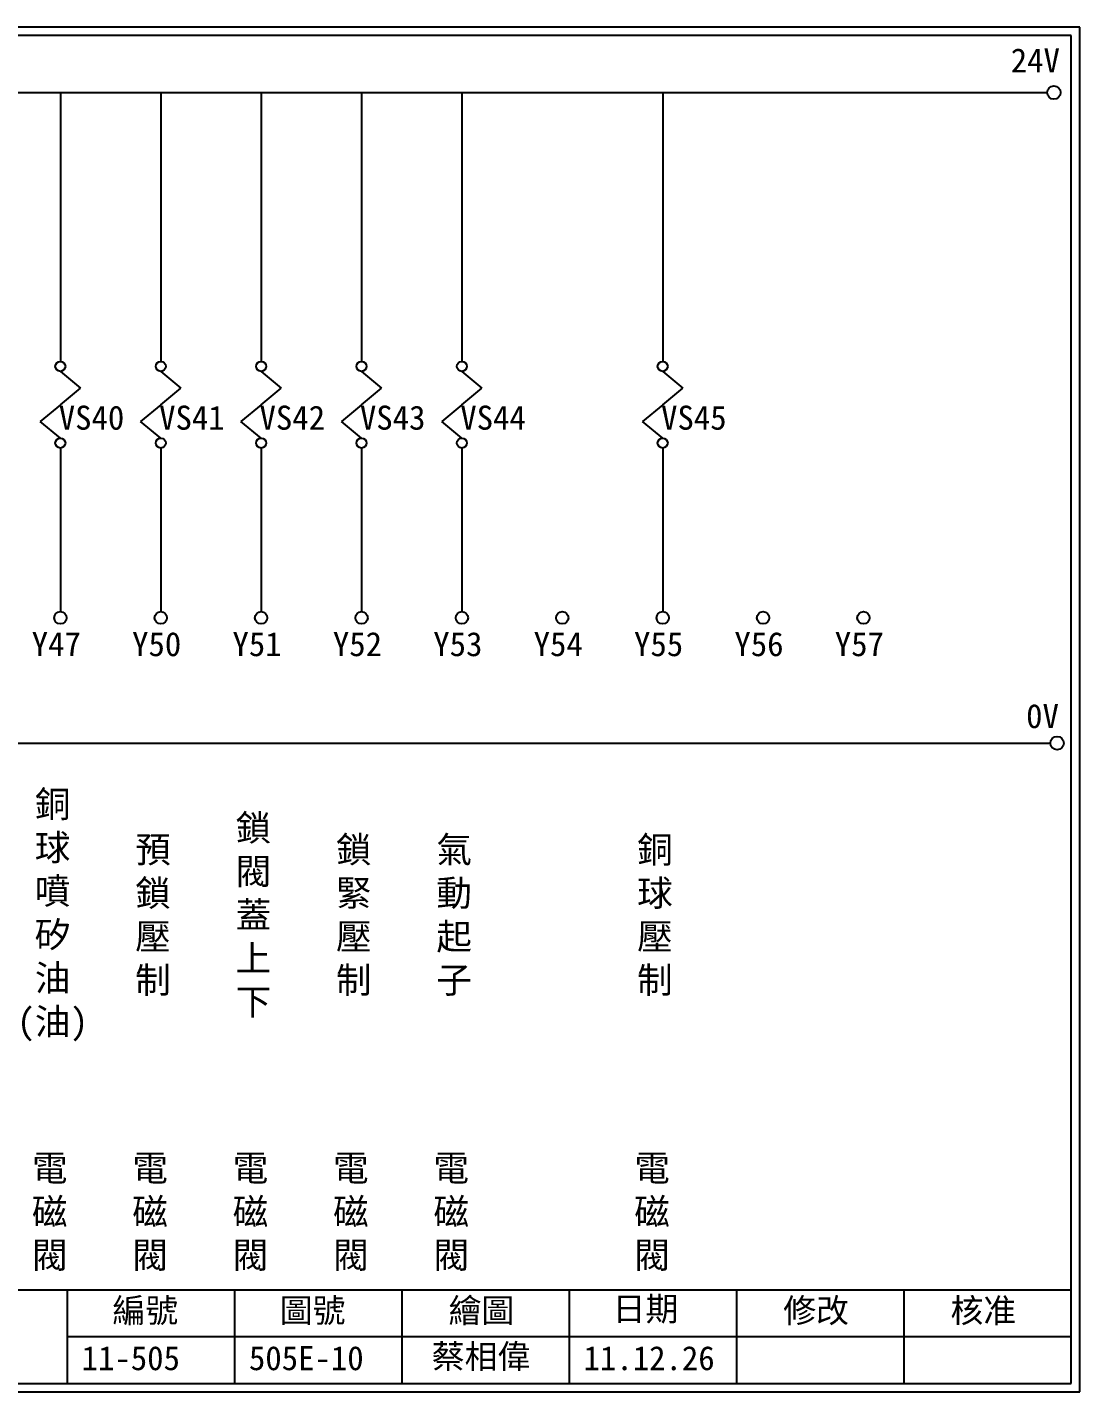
# Model space of a CAD drawing. Extents: x 926 to 1213, y 3 to 207.
# Drawn here: x 1055.5 to 1212.7, y 3 to 207 of the extents above; entities that cross this region are included whole.
import ezdxf

# ---------------------------------------------------------------- set-up
doc = ezdxf.new("R2010")
doc.units = 0
doc.layers.get('0').update_dxf_attribs({"linetype": 'CONTINUOUS'})
doc.layers.add('圖框層', color=7, linetype='CONTINUOUS')
doc.layers.add('標尺寸層', color=3, linetype='CONTINUOUS')
doc.styles.add('CNS', font='romanc.shx', dxfattribs={"bigfont": 'chineset.shx'})
doc.styles.add('STSL', font='KAIU.TTF')

msp = doc.modelspace()

# ---------------------------------------------------------------- linework, layer by layer
for centre in [(1208.88, 197.22), (1209.36, 99.96)]:
    msp.add_circle(centre, 1)
at = {"layer": '圖框層', "color": 7}
for p, q in [((1212.74, 206.97), (925.74, 206.97)), ((1212.74, 3), (1212.74, 206.97)), ((1211.49, 205.72), (926.99, 205.72)), ((1211.49, 4.25), (1211.49, 205.72)), ((926.99, 18.25), (1211.49, 18.25)), ((1061.49, 4.25), (1061.49, 18.25)), ((1086.49, 4.25), (1086.49, 18.25)), ((1111.49, 4.25), (1111.49, 18.25)), ((1136.49, 4.25), (1136.49, 18.25)), ((1161.49, 4.25), (1161.49, 18.25)), ((1186.49, 4.25), (1186.49, 18.25)), ((1061.49, 11.25), (1211.49, 11.25)), ((926.99, 4.25), (1211.49, 4.25)), ((925.74, 3), (1212.74, 3))]:
    msp.add_line(p, q, dxfattribs=at)
at = {"layer": '標尺寸層', "color": 7}
for p, q in [((930.28, 197.22), (1207.88, 197.22)), ((1060.43, 197.22), (1060.43, 157.03)), ((1075.43, 197.22), (1075.43, 157.03)), ((1090.43, 197.22), (1090.43, 157.03)), ((1105.43, 197.22), (1105.43, 157.03)), ((1120.43, 197.22), (1120.43, 157.03)), ((1150.43, 197.22), (1150.43, 157.03)), ((1060.43, 155.53), (1063.43, 153.04)), ((1075.43, 155.53), (1078.43, 153.04)), ((1090.43, 155.53), (1093.43, 153.04)), ((1105.43, 155.53), (1108.43, 153.04)), ((1120.43, 155.53), (1123.43, 153.04)), ((1150.43, 155.53), (1153.43, 153.04)), ((1060.43, 150.55), (1063.43, 153.04)), ((1075.43, 150.55), (1078.43, 153.04)), ((1090.43, 150.55), (1093.43, 153.04)), ((1105.43, 150.55), (1108.43, 153.04)), ((1120.43, 150.55), (1123.43, 153.04)), ((1150.43, 150.55), (1153.43, 153.04)), ((1060.43, 150.55), (1057.42, 148.06)), ((1075.43, 150.55), (1072.42, 148.06)), ((1090.43, 150.55), (1087.42, 148.06)), ((1105.43, 150.55), (1102.42, 148.06)), ((1120.43, 150.55), (1117.42, 148.06)), ((1150.43, 150.55), (1147.42, 148.06)), ((1060.43, 145.57), (1057.42, 148.06)), ((1075.43, 145.57), (1072.42, 148.06)), ((1090.43, 145.57), (1087.42, 148.06)), ((1105.43, 145.57), (1102.42, 148.06)), ((1120.43, 145.57), (1117.42, 148.06)), ((1150.43, 145.57), (1147.42, 148.06)), ((1060.43, 144.07), (1060.43, 119.62)), ((1075.43, 144.07), (1075.43, 119.62)), ((1090.43, 144.07), (1090.43, 119.62)), ((1105.43, 144.07), (1105.43, 119.62)), ((1120.43, 144.07), (1120.43, 119.62)), ((1150.43, 144.07), (1150.43, 119.62)), ((930.49, 99.96), (1208.36, 99.96))]:
    msp.add_line(p, q, dxfattribs=at)
for centre, radius in [((1060.43, 156.28), 0.751), ((1075.43, 156.28), 0.751), ((1090.43, 156.28), 0.751), ((1105.43, 156.28), 0.751), ((1120.43, 156.28), 0.751), ((1150.43, 156.28), 0.751), ((1060.43, 144.82), 0.751), ((1075.43, 144.82), 0.751), ((1090.43, 144.82), 0.751), ((1105.43, 144.82), 0.751), ((1120.43, 144.82), 0.751), ((1150.43, 144.82), 0.751), ((1060.43, 118.7), 0.92), ((1075.43, 118.7), 0.92), ((1090.43, 118.7), 0.92), ((1105.43, 118.7), 0.92), ((1120.43, 118.7), 0.92), ((1135.43, 118.7), 0.92), ((1150.43, 118.7), 0.92), ((1165.43, 118.7), 0.92), ((1180.43, 118.7), 0.92)]:
    msp.add_circle(centre, radius, dxfattribs=at)

# ---------------------------------------------------------------- texts
at = {"layer": '圖框層', "color": 4, "style": 'STSL'}
for s, p in [('24V', (1202.44, 200.22)), ('VS40', (1060.19, 146.81)), ('VS41', (1075.19, 146.81)), ('VS42', (1090.19, 146.81)), ('VS43', (1105.19, 146.81)), ('VS44', (1120.19, 146.81)), ('VS45', (1150.19, 146.81)), ('Y47', (1056.15, 112.96)), ('Y50', (1071.15, 112.96)), ('Y51', (1086.15, 112.96)), ('Y52', (1101.15, 112.96)), ('Y53', (1116.15, 112.96)), ('Y54', (1131.15, 112.96)), ('Y55', (1146.15, 112.96)), ('Y56', (1161.15, 112.96)), ('Y57', (1176.15, 112.96)), ('0V', (1204.74, 102.2)), ('編號', (1068.21, 13.34)), ('圖號', (1093.21, 13.34)), ('繪圖', (1118.44, 13.34)), ('日期', (1142.96, 13.59)), ('修改', (1168.44, 13.34)), ('核准', (1193.44, 13.34)), ('蔡相偉', (1115.93, 6.47)), ('11-505', (1063.61, 6.22)), ('505E-10', (1088.61, 6.22)), ('11.12.26', (1138.61, 6.22))]:
    msp.add_text(s, height=3.6, dxfattribs=at).set_placement(p)
at = {"layer": '標尺寸層', "color": 7, "char_height": 3.9, "width": 2.8481, "attachment_point": 5, "style": 'CNS'}
for s, insert in [('{\\fDFKai-SB|b0|i0|c136|p65;銅球噴矽油(油)}', (1059.27, 74.09)), ('{\\fDFKai-SB|b0|i0|c136|p65;鎖閥蓋上下}', (1089.27, 74.09)), ('{\\fDFKai-SB|b0|i0|c136|p65;預鎖壓制}', (1074.27, 74.09)), ('{\\fDFKai-SB|b0|i0|c136|p65;鎖緊壓制}', (1104.27, 74.09)), ('{\\fDFKai-SB|b0|i0|c136|p65;氣動起子}', (1119.27, 74.09)), ('{\\fDFKai-SB|b0|i0|c136|p65;銅球壓制}', (1149.27, 74.09)), ('{\\fDFKai-SB|b0|i0|c136|p65;電磁閥}', (1058.84, 29.71)), ('{\\fDFKai-SB|b0|i0|c136|p65;電磁閥}', (1073.84, 29.71)), ('{\\fDFKai-SB|b0|i0|c136|p65;電磁閥}', (1088.84, 29.71)), ('{\\fDFKai-SB|b0|i0|c136|p65;電磁閥}', (1103.84, 29.71)), ('{\\fDFKai-SB|b0|i0|c136|p65;電磁閥}', (1118.84, 29.71)), ('{\\fDFKai-SB|b0|i0|c136|p65;電磁閥}', (1148.84, 29.71))]:
    msp.add_mtext(s, dxfattribs=dict(at, insert=insert))

doc.saveas('drawing.dxf')
